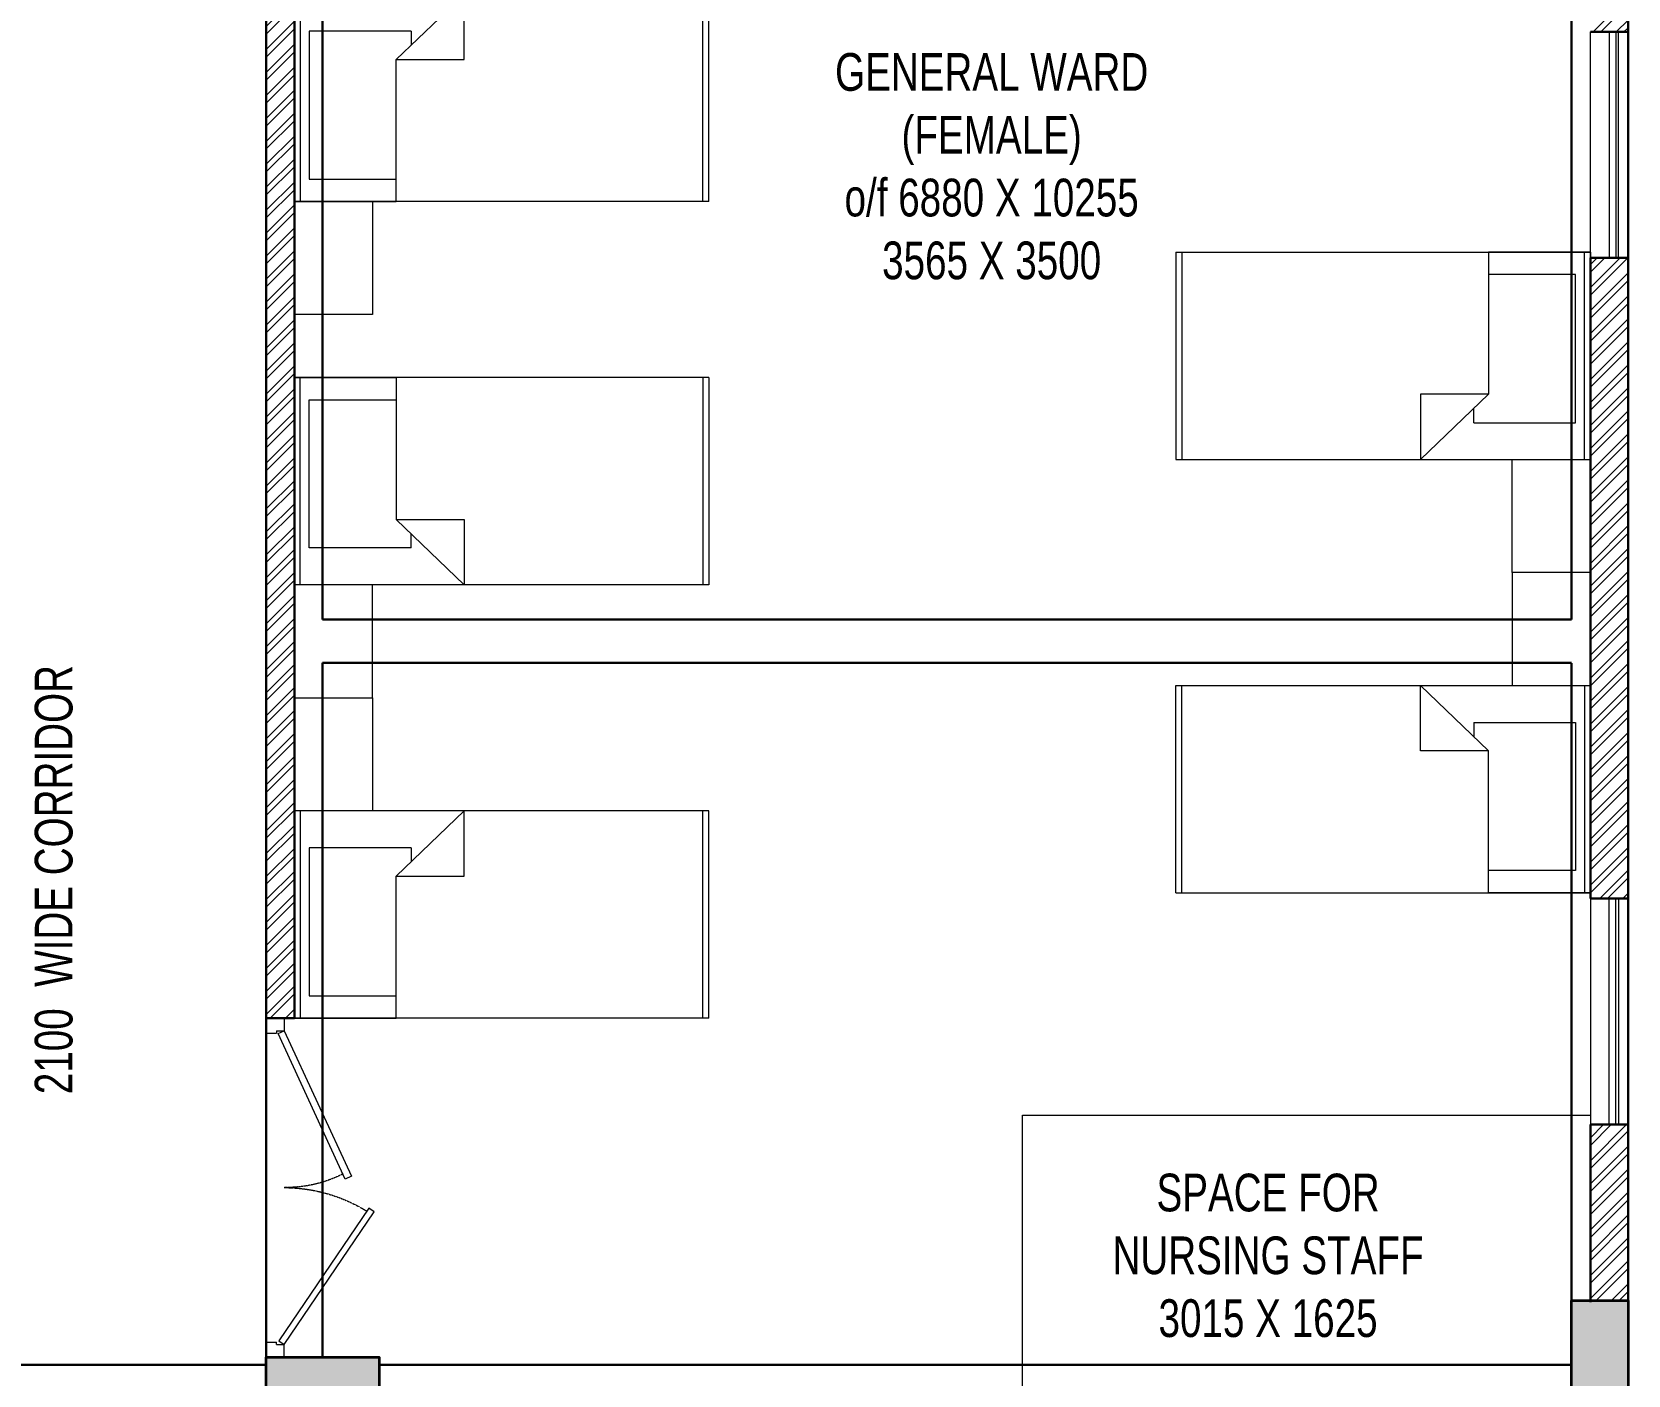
# Model space of a CAD drawing. Header units: millimetres. Extents: x 554 to 29966, y 4404 to 52986.
# Drawn here: x 16067 to 24540, y 31616 to 38746 of the extents above; entities that cross this region are included whole.
import ezdxf

# ---------------------------------------------------------------- set-up
doc = ezdxf.new("R2010")
doc.units = ezdxf.units.MM
doc.linetypes.add('DASHED', pattern=[19.05, 12.7, -6.35])
doc.linetypes.add('DASHED2', pattern=[0.375, 0.25, -0.125])
for name, color, linetype, lineweight in [('A-DOORS', 4, 'Continuous', 0), ('A-TEXT-ROOM-50', 7, 'Continuous', 9), ('COLUMN', 6, 'Continuous', 35), ('Column Hatch', 253, 'Continuous', 5), ('DIMS_48', 7, 'Continuous', 5), ('door', 27, 'Continuous', 5), ('FUR', 7, 'Continuous', 15), ('I-Furniture Layout', 223, 'Continuous', 5), ('PP-BEAM', 6, 'DASHED2', 30), ('PP-WALL', 7, 'Continuous', 30), ('WALL HATCH', 8, 'Continuous', 0)]:
    doc.layers.add(name, color=color, linetype=linetype, lineweight=lineweight)
doc.styles.add('ARIAL', font='Arial.ttf')
pattern_1 = [(45, (-2728487.74, 3305291.59), (-60.9879599, 60.9879599), []), (45, (-2728447.08, 3305291.59), (-60.9879599, 60.9879599), [])]

# ---------------------------------------------------------------- blocks, each defined once
blk = doc.blocks.new('A$C24D61100')
at = {"layer": 'FUR'}
for p, q in [((0, 72), (0, 0)), ((36, 72), (0, 72)), ((36, 70.99), (0, 70.99)), ((36, 72), (36, 0)), ((11.33, 29.52, 12.38), (0, 29.52, 12.38)), ((0, 29.52, 12.38), (11.33, 17.71, 12.38)), ((11.33, 17.71, 12.38), (11.33, 29.52, 12.38)), ((6.4, 20.27, 13.95), (6.4, 2.56, 13.95)), ((6.4, 20.27, 13.95), (8.87, 20.27, 13.95)), ((36, 17.71, 12.38), (11.33, 17.71, 12.38)), ((32.14, 2.56, 13.95), (32.14, 17.71, 13.95)), ((36, 0), (36, 17.71)), ((0, 1.01), (36, 1.01)), ((6.4, 2.56, 13.95), (32.14, 2.56, 13.95)), ((36, 0), (0, 0))]:
    blk.add_line(p, q, dxfattribs=at)
blk = doc.blocks.new('CVETER')
at = {"layer": 'door'}
for p, q in [((436343, -446836), (436465, -446836)), ((436465, -446911), (436465, -446836)), ((436465, -446911), (436488, -446911)), ((436488, -447013), (436488, -446911)), ((439520, -446911), (439497, -446911)), ((439497, -447013), (439497, -446911)), ((439520, -446911), (439520, -446836)), ((439643, -446836), (439520, -446836)), ((436343, -447013), (436488, -447013)), ((439643, -447013), (439497, -447013))]:
    blk.add_line(p, q, dxfattribs=at)
for points in [[(436465, -446836), (437757, -445960), (437793, -446014), (436502, -446890)], [(439520, -446836), (438103, -446183), (438076, -446243), (439493, -446895)]]:
    blk.add_lwpolyline(points, close=True, dxfattribs=at)
at = {"layer": 'door', "linetype": 'DASHED', "ltscale": 0.1}
for centre, radius, start, end in [((436454, -446841), 1539, 0.1788, 31.6413), ((439210, -446816), 1216, 153.0744, 180.9217)]:
    blk.add_arc(centre, radius, start, end, dxfattribs=at)

msp = doc.modelspace()

# ---------------------------------------------------------------- hatches: boundary and pattern name
at = {"layer": 'Column Hatch'}
for points in [[(24240.4, 31410.6), (24540.4, 31410.6), (24540.4, 32010.6), (24240.4, 32010.6)], [(17910.4, 31410.6), (17910.4, 31710.6), (17310.4, 31710.6), (17310.4, 31410.6)]]:
    msp.add_hatch(color=256, dxfattribs=at).paths.add_polyline_path(points)
at = {"layer": 'WALL HATCH'}
h = msp.add_hatch(dxfattribs=at)
h.set_pattern_fill('ANSI32', color=256, scale=230, style=0)
h.set_pattern_definition(pattern_1)
h.paths.add_polyline_path([(17310.4, 33510.6), (17460.4, 33510.6), (17460.4, 38945.6), (17310.4, 38945.6)])
h = msp.add_hatch(dxfattribs=at)
h.set_pattern_fill('ANSI32', color=256, scale=230, style=0)
h.set_pattern_definition(pattern_1)
h.paths.add_polyline_path([(24340.4, 38745.6), (24340.4, 38945.6), (24540.4, 38945.6), (24540.4, 38745.6), (24340.4, 38745.6)])
h = msp.add_hatch(dxfattribs=at)
h.set_pattern_fill('ANSI32', color=256, scale=230, style=0)
h.set_pattern_definition(pattern_1)
h.paths.add_polyline_path([(24340.4, 34145.6), (24340.4, 37545.6), (24540.4, 37545.6), (24540.4, 34145.6), (24340.4, 34145.6)])
h = msp.add_hatch(dxfattribs=at)
h.set_pattern_fill('ANSI32', color=256, scale=230, style=0)
h.set_pattern_definition(pattern_1)
h.paths.add_polyline_path([(24340.4, 32080.6), (24340.4, 32010.6), (24540.4, 32010.6), (24540.4, 32945.6), (24340.4, 32945.6)])

# ---------------------------------------------------------------- linework, layer by layer
at = {"layer": 'A-DOORS', "color": 163, "ltscale": 0.6}
for p, q in [((24340.4, 37545.6), (24340.4, 38745.6)), ((24440.4, 38745.6), (24440.4, 37545.6)), ((24475.4, 38745.6), (24475.4, 37545.6)), ((24490.4, 37545.6), (24490.4, 38745.6)), ((24540.4, 37545.6), (24540.4, 38745.6)), ((24340.4, 34145.6), (24340.4, 32945.6)), ((24440.4, 32945.6), (24440.4, 34145.6)), ((24475.4, 32945.6), (24475.4, 34145.6)), ((24490.4, 34145.6), (24490.4, 32945.6)), ((24540.4, 34145.6), (24540.4, 32945.6))]:
    msp.add_line(p, q, dxfattribs=at)
at = {"layer": 'COLUMN'}
for points in [[(24240.4, 32010.6), (24540.4, 32010.6), (24540.4, 31410.6), (24240.4, 31410.6)], [(17310.4, 31410.6), (17310.4, 31710.6), (17910.4, 31710.6), (17910.4, 31410.6)]]:
    msp.add_lwpolyline(points, close=True, dxfattribs=at)
at = {"layer": 'FUR'}
for points in [[(17460.4, 37245.6), (17460.4, 37845.6), (17875.4, 37845.6), (17875.4, 37245.6), (17460.4, 37245.6)], [(24340.4, 37545.6), (24340.4, 35875.6), (23925.4, 35875.6), (23925.4, 36475.6), (24340.4, 36475.6)], [(24340.4, 35275.6), (24340.4, 35875.6), (23925.4, 35875.6), (23925.4, 35275.6), (24340.4, 35275.6)], [(17460.4, 35810.6), (17460.4, 35210.6), (17875.4, 35210.6), (17875.4, 35810.6), (17460.4, 35810.6)], [(17460.4, 34610.6), (17460.4, 35210.6), (17875.4, 35210.6), (17875.4, 34610.6), (17460.4, 34610.6)]]:
    msp.add_lwpolyline(points, dxfattribs=at)
at = {"layer": 'I-Furniture Layout', "ltscale": 0.6}
msp.add_lwpolyline([(24140.4, 31370.6), (21325.4, 31370.6), (21325.4, 32995.6), (24340.4, 32995.6), (24340.4, 32080.6)], dxfattribs=at)
at = {"layer": 'PP-BEAM', "lineweight": 30, "ltscale": 3}
for p, q in [((17310.4, 31620.6), (17310.4, 44975.6)), ((24240.4, 35625.6), (24240.4, 44675.6)), ((24540.4, 32010.6), (24540.4, 44675.6)), ((17610.4, 35625.6), (17610.4, 38945.6)), ((24240.4, 35625.6), (17610.4, 35625.6)), ((17610.4, 31710.6), (17610.4, 35395.6)), ((24240.4, 35395.6), (17610.4, 35395.6)), ((24240.4, 32010.6), (24240.4, 35395.6)), ((15210.4, 31670.6), (17310.4, 31670.6)), ((17910.4, 31670.6), (24240.4, 31670.6))]:
    msp.add_line(p, q, dxfattribs=at)
at = {"layer": 'PP-WALL', "ltscale": 0.6}
for p, q in [((17310.4, 33510.6), (17310.4, 40175.6)), ((17460.4, 33510.6), (17460.4, 38945.6)), ((24340.4, 38745.6), (24540.4, 38745.6)), ((24440.4, 38745.6), (24540.4, 38745.6)), ((24340.4, 37545.6), (24340.4, 34145.6)), ((24340.4, 37545.6), (24540.4, 37545.6)), ((24440.4, 37545.6), (24540.4, 37545.6)), ((24540.4, 37545.6), (24540.4, 34145.6)), ((24340.4, 34145.6), (24540.4, 34145.6)), ((17310.4, 33510.6), (17460.4, 33510.6)), ((17310.4, 33510.6), (17460.4, 33510.6)), ((17310.4, 33510.6), (17460.4, 33510.6)), ((17310.4, 33510.6), (17460.4, 33510.6)), ((24340.4, 32003.1), (24340.4, 32945.6)), ((24340.4, 32945.6), (24540.4, 32945.6)), ((24440.4, 32945.6), (24540.4, 32945.6)), ((24440.4, 32945.6), (24540.4, 32945.6)), ((24440.4, 32945.6), (24540.4, 32945.6)), ((24540.4, 31060.6), (24540.4, 32945.6))]:
    msp.add_line(p, q, dxfattribs=at)

# ---------------------------------------------------------------- block references
at = {"layer": 'DIMS_48', "xscale": -0.5454545449465515, "yscale": 0.5454545449465515, "zscale": 0.5454545454122126, "rotation": 270}
msp.add_blockref('CVETER', (261135.7, -206294.5), dxfattribs=at)
at = {"layer": 'FUR', "yscale": 30.55555555550383}
for p, xscale, zscale, rotation in [((17460.4, 38945.6), 30.55555555550383, 30.55555555556566, 270), ((24340.4, 36475.6), 30.55555555550383, 30.55555555556566, 90), ((17460.4, 35810.6), -30.55555555550383, 30.5555555555556, 270), ((24340.4, 35275.6), -30.55555555550383, 30.5555555555556, 89.99999999999996), ((17460.4, 34610.6), 30.55555555550383, 30.55555555556566, 270)]:
    msp.add_blockref('A$C24D61100', p, dxfattribs=dict(at, xscale=xscale, zscale=zscale, rotation=rotation))

# ---------------------------------------------------------------- texts
at = {"layer": 'A-TEXT-ROOM-50', "char_height": 200, "width": 2818.944, "attachment_point": 8, "style": 'ARIAL'}
for s, insert in [('\\pt2.833;{\\fSwis721 LtCn BT|b0|i0|c0|p34;GENERAL WARD\\P(FEMALE)\\P\\ptz;o/f 6880 X 10255\\P3565 X 3500}', (21161.9, 37430.1)), ('{\\fSwis721 LtCn BT|b0|i0|c0|p34;SPACE FOR \\PNURSING STAFF\\P3015 X 1625}', (22629.3, 31815))]:
    msp.add_mtext(s, dxfattribs=dict(at, insert=insert))
at = {"layer": 'A-TEXT-ROOM-50', "insert": (16082.4, 34245.6), "char_height": 200, "width": 4344.136, "attachment_point": 2, "rotation": 90, "style": 'ARIAL'}
msp.add_mtext('{\\fSwis721 LtCn BT|b0|i0|c0|p34;2100  WIDE CORRIDOR}', dxfattribs=at)

doc.saveas('drawing.dxf')
